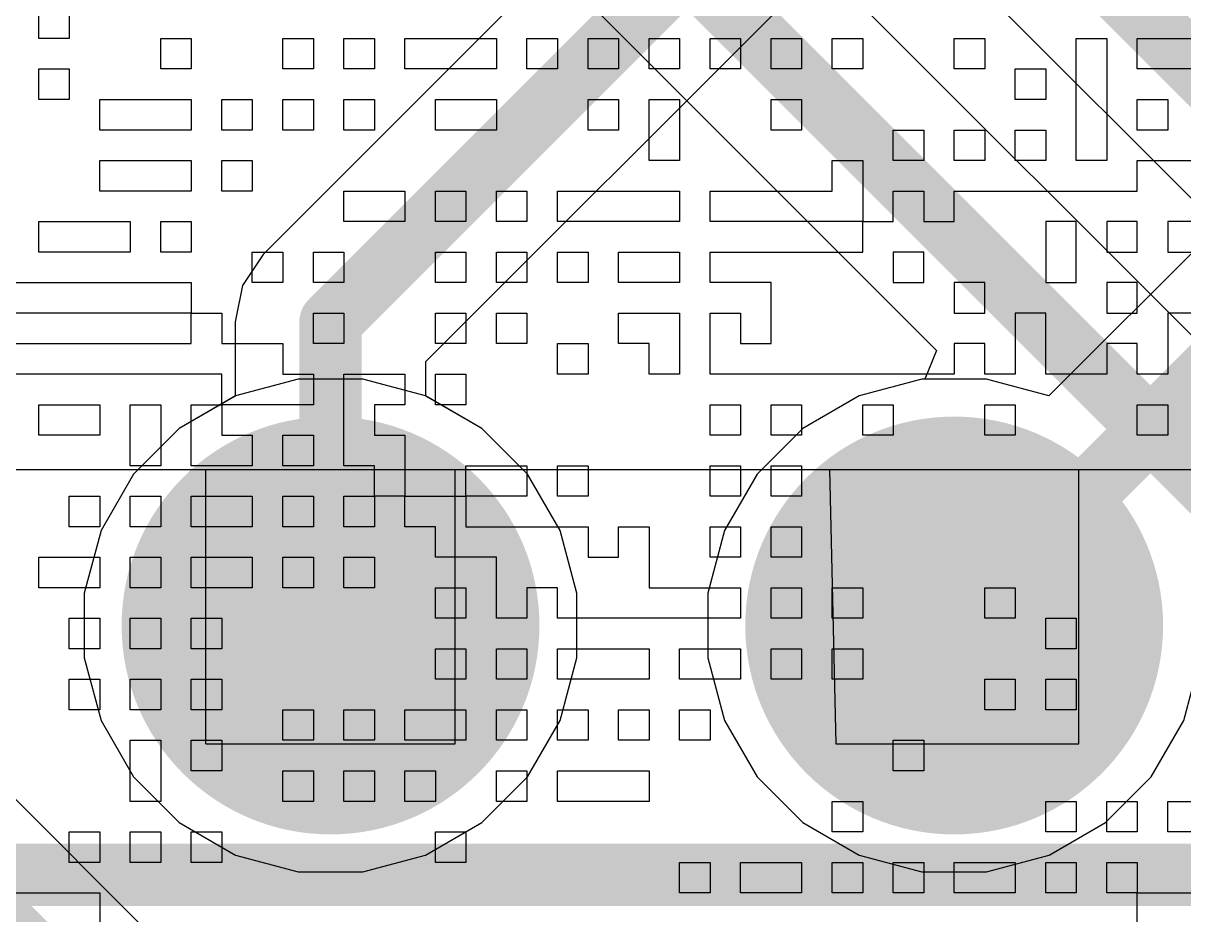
# Model space of a CAD drawing. Header units: inches. Extents: x 0.02 to 6.01, y 0.01 to 5.6.
# Drawn here: x 3.8076 to 3.9937, y 3.3286 to 3.4716 of the extents above; entities that cross this region are included whole.
import ezdxf

# ---------------------------------------------------------------- set-up
doc = ezdxf.new("R2010")
doc.units = ezdxf.units.IN
doc.header["$MEASUREMENT"] = 0
for name, color, linetype in [('Bottom Layer', 5, 'Continuous'), ('Bottom Overlay', 54, 'Continuous'), ('Bottom Solder', 6, 'Continuous'), ('Mechanical 13', 56, 'Continuous'), ('Multi-Layer', 9, 'Continuous'), ('Pad Holes', 156, 'Continuous'), ('Top Layer', 1, 'Continuous'), ('Top Overlay', 2, 'Continuous'), ('Top Solder', 216, 'Continuous')]:
    doc.layers.add(name, color=color, linetype=linetype)

# ---------------------------------------------------------------- blocks, each defined once
blk = doc.blocks.new('DIP254P1524X483_40_35')
at = {"layer": 'Bottom Layer'}
h = blk.add_hatch(color=5, dxfattribs=at)
edge = h.paths.add_edge_path()
edge.add_arc((-0.6, 0.1), 0.0295, 0, 360)
h = blk.add_hatch(color=5, dxfattribs=at)
edge = h.paths.add_edge_path()
edge.add_arc((-0.6, 0), 0.0295, 0, 360)
at = {"layer": 'Bottom Solder'}
h = blk.add_hatch(color=6, dxfattribs=at)
edge = h.paths.add_edge_path()
edge.add_arc((-0.6, 0.1), 0.0335, 0, 360)
h = blk.add_hatch(color=6, dxfattribs=at)
edge = h.paths.add_edge_path()
edge.add_arc((-0.6, 0), 0.0335, 0, 360)
at = {"layer": 'Multi-Layer'}
h = blk.add_hatch(color=9, dxfattribs=at)
edge = h.paths.add_edge_path()
edge.add_arc((-0.6, 0.1), 0.0295, 0, 360)
h = blk.add_hatch(color=9, dxfattribs=at)
edge = h.paths.add_edge_path()
edge.add_arc((-0.6, 0), 0.0295, 0, 360)
at = {"layer": 'Pad Holes'}
h = blk.add_hatch(color=7, dxfattribs=at)
edge = h.paths.add_edge_path()
edge.add_arc((-0.6, 0.1), 0.0195, 0, 360)
h = blk.add_hatch(color=7, dxfattribs=at)
edge = h.paths.add_edge_path()
edge.add_arc((-0.6, 0), 0.0195, 0, 360)
at = {"layer": 'Top Layer'}
h = blk.add_hatch(color=1, dxfattribs=at)
edge = h.paths.add_edge_path()
edge.add_arc((-0.6, 0.1), 0.0295, 0, 360)
h = blk.add_hatch(color=1, dxfattribs=at)
edge = h.paths.add_edge_path()
edge.add_arc((-0.6, 0), 0.0295, 0, 360)
at = {"layer": 'Top Solder'}
h = blk.add_hatch(color=216, dxfattribs=at)
edge = h.paths.add_edge_path()
edge.add_arc((-0.6, 0.1), 0.0335, 0, 360)
h = blk.add_hatch(color=216, dxfattribs=at)
edge = h.paths.add_edge_path()
edge.add_arc((-0.6, 0), 0.0335, 0, 360)
at = {"layer": 'Mechanical 13'}
for points in [[(-0.575, 1.985), (-0.575, -0.085)], [(-0.619, 0.12), (-0.619, 0.08)], [(-0.619, 0.12), (-0.575, 0.12)], [(-0.575, 0.12), (-0.575, 0.08)], [(-0.619, 0.08), (-0.575, 0.08)], [(-0.575, 0.02), (-0.619, 0.019)], [(-0.619, 0.019), (-0.619, -0.02)], [(-0.575, 0.02), (-0.575, -0.02)], [(-0.619, -0.02), (-0.575, -0.02)]]:
    blk.add_lwpolyline(points, dxfattribs=at)
for points in [[(-0.619, 0.12, 1), (-0.619, 0.12, 1)], [(-0.619, 0.12, 1), (-0.619, 0.12, 1)], [(-0.575, 0.12, 1), (-0.575, 0.12, 1)], [(-0.575, 0.12, 1), (-0.575, 0.12, 1)], [(-0.619, 0.08, 1), (-0.619, 0.08, 1)], [(-0.619, 0.08, 1), (-0.619, 0.08, 1)], [(-0.575, 0.08, 1), (-0.575, 0.08, 1)], [(-0.575, 0.08, 1), (-0.575, 0.08, 1)], [(-0.619, 0.019, 1), (-0.619, 0.019, 1)], [(-0.619, 0.019, 1), (-0.619, 0.019, 1)], [(-0.575, 0.02, 1), (-0.575, 0.02, 1)], [(-0.575, 0.02, 1), (-0.575, 0.02, 1)], [(-0.619, -0.02, 1), (-0.619, -0.02, 1)], [(-0.619, -0.02, 1), (-0.619, -0.02, 1)], [(-0.575, -0.02, 1), (-0.575, -0.02, 1)], [(-0.575, -0.02, 1), (-0.575, -0.02, 1)]]:
    blk.add_lwpolyline(points, format="xyb", close=True, dxfattribs=at)

msp = doc.modelspace()

# ---------------------------------------------------------------- linework, layer by layer
at = {"layer": 'Bottom Layer'}
for p, q in [((4.91081, 2.50562), (3.77217, 3.64427)), ((3.74606, 3.62712), (3.95406, 3.41912)), ((3.84606, 3.59231), (4.98471, 2.45367)), ((3.95406, 3.41912), (3.95214, 3.4145)), ((3.85167, 3.4145), (3.84163, 3.41181)), ((3.86207, 3.4145), (3.85167, 3.4145)), ((3.87212, 3.41181), (3.86207, 3.4145)), ((3.95167, 3.4145), (3.94163, 3.41181)), ((3.95214, 3.4145), (3.95167, 3.4145)), ((3.84163, 3.41181), (3.83262, 3.40661)), ((3.88113, 3.40661), (3.87212, 3.41181)), ((3.94163, 3.41181), (3.93262, 3.40661)), ((3.83262, 3.40661), (3.82527, 3.39925)), ((3.88848, 3.39925), (3.88113, 3.40661)), ((3.93262, 3.40661), (3.92527, 3.39925)), ((3.82527, 3.39925), (3.82007, 3.39025)), ((3.89368, 3.39025), (3.88848, 3.39925)), ((3.92527, 3.39925), (3.92007, 3.39025)), ((3.82007, 3.39025), (3.81737, 3.3802)), ((3.89637, 3.3802), (3.89368, 3.39025)), ((3.92007, 3.39025), (3.91737, 3.3802)), ((3.81737, 3.3802), (3.81737, 3.3698)), ((3.89637, 3.3698), (3.89637, 3.3802)), ((3.91737, 3.3802), (3.91737, 3.3698)), ((3.81737, 3.3698), (3.82007, 3.35975)), ((3.89368, 3.35975), (3.89637, 3.3698)), ((3.91737, 3.3698), (3.92007, 3.35975)), ((3.99368, 3.35975), (3.99637, 3.3698)), ((3.82007, 3.35975), (3.82527, 3.35075)), ((3.88848, 3.35075), (3.89368, 3.35975)), ((3.92007, 3.35975), (3.92527, 3.35075)), ((3.98848, 3.35075), (3.99368, 3.35975)), ((3.82527, 3.35075), (3.83262, 3.34339)), ((3.88113, 3.34339), (3.88848, 3.35075)), ((3.92527, 3.35075), (3.93262, 3.34339)), ((3.98113, 3.34339), (3.98848, 3.35075)), ((3.83262, 3.34339), (3.84163, 3.33819)), ((3.87212, 3.33819), (3.88113, 3.34339)), ((3.93262, 3.34339), (3.94163, 3.33819)), ((3.97212, 3.33819), (3.98113, 3.34339)), ((3.84163, 3.33819), (3.85167, 3.3355)), ((3.86207, 3.3355), (3.87212, 3.33819)), ((3.94163, 3.33819), (3.95167, 3.3355)), ((3.96207, 3.3355), (3.97212, 3.33819)), ((3.85167, 3.3355), (3.86207, 3.3355)), ((3.95167, 3.3355), (3.96207, 3.3355))]:
    msp.add_line(p, q, dxfattribs=at)
for points in [[(4.54993, 5.5954, 0.01, 0.01, -0.760418), (3.00371, 0.01993, 0.01, 0.01, 0)], [(3.75687, 3.63793, 0.01, 0.01, 0), (4.9, 2.49481, 0.01, 0.01, 0)], [(3.85687, 3.60313, 0.01, 0.01, 0), (5, 2.46, 0.01, 0.01, 0)]]:
    msp.add_lwpolyline(points, format="xyseb", dxfattribs=at)
at = {"layer": 'Bottom Overlay'}
for p, q in [((3.81008, 3.46913), (3.81008, 3.47403)), ((3.81497, 3.47403), (3.81497, 3.46913)), ((3.81497, 3.46913), (3.81008, 3.46913)), ((3.82965, 3.46424), (3.82965, 3.46913)), ((3.82965, 3.46913), (3.83455, 3.46913)), ((3.83455, 3.46913), (3.83455, 3.46424)), ((3.84923, 3.46424), (3.84923, 3.46913)), ((3.84923, 3.46913), (3.85412, 3.46913)), ((3.85412, 3.46913), (3.85412, 3.46424)), ((3.85901, 3.46424), (3.85901, 3.46913)), ((3.85901, 3.46913), (3.86391, 3.46913)), ((3.86391, 3.46913), (3.86391, 3.46424)), ((3.8688, 3.46424), (3.8688, 3.46913)), ((3.8688, 3.46913), (3.88348, 3.46913)), ((3.88348, 3.46913), (3.88348, 3.46424)), ((3.88837, 3.46424), (3.88837, 3.46913)), ((3.88837, 3.46913), (3.89327, 3.46913)), ((3.89327, 3.46913), (3.89327, 3.46424)), ((3.89816, 3.46424), (3.89816, 3.46913)), ((3.89816, 3.46913), (3.90305, 3.46913)), ((3.90305, 3.46913), (3.90305, 3.46424)), ((3.90795, 3.46424), (3.90795, 3.46913)), ((3.90795, 3.46913), (3.91284, 3.46913)), ((3.91284, 3.46913), (3.91284, 3.46424)), ((3.91773, 3.46424), (3.91773, 3.46913)), ((3.91773, 3.46913), (3.92263, 3.46913)), ((3.92263, 3.46913), (3.92263, 3.46424)), ((3.92752, 3.46913), (3.93241, 3.46913)), ((3.92752, 3.46424), (3.92752, 3.46913)), ((3.93241, 3.46913), (3.93241, 3.46424)), ((3.93731, 3.46424), (3.93731, 3.46913)), ((3.93731, 3.46913), (3.9422, 3.46913)), ((3.9422, 3.46913), (3.9422, 3.46424)), ((3.95688, 3.46424), (3.95688, 3.46913)), ((3.95688, 3.46913), (3.96177, 3.46913)), ((3.96177, 3.46913), (3.96177, 3.46424)), ((3.97645, 3.44956), (3.97645, 3.46913)), ((3.97645, 3.46913), (3.98135, 3.46913)), ((3.98135, 3.46913), (3.98135, 3.46424)), ((3.98624, 3.46424), (3.98624, 3.46913)), ((3.98624, 3.46913), (4.02049, 3.46913)), ((3.81008, 3.45935), (3.81008, 3.46424)), ((3.81008, 3.46424), (3.81497, 3.46424)), ((3.81497, 3.46424), (3.81497, 3.45935)), ((3.83455, 3.46424), (3.82965, 3.46424)), ((3.85412, 3.46424), (3.84923, 3.46424)), ((3.86391, 3.46424), (3.85901, 3.46424)), ((3.87369, 3.46424), (3.8688, 3.46424)), ((3.88348, 3.46424), (3.87369, 3.46424)), ((3.89327, 3.46424), (3.88837, 3.46424)), ((3.90305, 3.46424), (3.89816, 3.46424)), ((3.91284, 3.46424), (3.90795, 3.46424)), ((3.92263, 3.46424), (3.91773, 3.46424)), ((3.93241, 3.46424), (3.92752, 3.46424)), ((3.9422, 3.46424), (3.93731, 3.46424)), ((3.96177, 3.46424), (3.95688, 3.46424)), ((3.96667, 3.45935), (3.96667, 3.46424)), ((3.96667, 3.46424), (3.97156, 3.46424)), ((3.97156, 3.46424), (3.97156, 3.45935)), ((3.98135, 3.46424), (3.98135, 3.44956)), ((4.01071, 3.46424), (3.98624, 3.46424)), ((3.81497, 3.45935), (3.81008, 3.45935)), ((3.81987, 3.45445), (3.81987, 3.45935)), ((3.81987, 3.45935), (3.83455, 3.45935)), ((3.83455, 3.45935), (3.83455, 3.45445)), ((3.83944, 3.45445), (3.83944, 3.45935)), ((3.83944, 3.45935), (3.84433, 3.45935)), ((3.84433, 3.45935), (3.84433, 3.45445)), ((3.84923, 3.45445), (3.84923, 3.45935)), ((3.84923, 3.45935), (3.85412, 3.45935)), ((3.85412, 3.45935), (3.85412, 3.45445)), ((3.85901, 3.45935), (3.86391, 3.45935)), ((3.85901, 3.45445), (3.85901, 3.45935)), ((3.86391, 3.45935), (3.86391, 3.45445)), ((3.87369, 3.45445), (3.87369, 3.45935)), ((3.87369, 3.45935), (3.87859, 3.45935)), ((3.87859, 3.45935), (3.88348, 3.45935)), ((3.88348, 3.45935), (3.88348, 3.45445)), ((3.89816, 3.45445), (3.89816, 3.45935)), ((3.89816, 3.45935), (3.90305, 3.45935)), ((3.90305, 3.45935), (3.90305, 3.45445)), ((3.90795, 3.45935), (3.91284, 3.45935)), ((3.90795, 3.44956), (3.90795, 3.45935)), ((3.91284, 3.45935), (3.91284, 3.44956)), ((3.92752, 3.45445), (3.92752, 3.45935)), ((3.92752, 3.45935), (3.93241, 3.45935)), ((3.93241, 3.45935), (3.93241, 3.45445)), ((3.97156, 3.45935), (3.96667, 3.45935)), ((3.98624, 3.45445), (3.98624, 3.45935)), ((3.98624, 3.45935), (3.99113, 3.45935)), ((3.99113, 3.45935), (3.99113, 3.45445)), ((3.83455, 3.45445), (3.81987, 3.45445)), ((3.84433, 3.45445), (3.83944, 3.45445)), ((3.85412, 3.45445), (3.84923, 3.45445)), ((3.86391, 3.45445), (3.85901, 3.45445)), ((3.88348, 3.45445), (3.87369, 3.45445)), ((3.90305, 3.45445), (3.89816, 3.45445)), ((3.93241, 3.45445), (3.92752, 3.45445)), ((3.94709, 3.44956), (3.94709, 3.45445)), ((3.94709, 3.45445), (3.95199, 3.45445)), ((3.95199, 3.45445), (3.95199, 3.44956)), ((3.95688, 3.44956), (3.95688, 3.45445)), ((3.95688, 3.45445), (3.96177, 3.45445)), ((3.96177, 3.45445), (3.96177, 3.44956)), ((3.96667, 3.45445), (3.97156, 3.45445)), ((3.96667, 3.44956), (3.96667, 3.45445)), ((3.97156, 3.45445), (3.97156, 3.44956)), ((3.99113, 3.45445), (3.98624, 3.45445)), ((3.81987, 3.44467), (3.81987, 3.44956)), ((3.81987, 3.44956), (3.82476, 3.44956)), ((3.82476, 3.44956), (3.82965, 3.44956)), ((3.82965, 3.44956), (3.83455, 3.44956)), ((3.83455, 3.44956), (3.83455, 3.44467)), ((3.83944, 3.44956), (3.84433, 3.44956)), ((3.83944, 3.44467), (3.83944, 3.44956)), ((3.84433, 3.44956), (3.84433, 3.44467)), ((3.91284, 3.44956), (3.90795, 3.44956)), ((3.93731, 3.44467), (3.93731, 3.44956)), ((3.93731, 3.44956), (3.9422, 3.44956)), ((3.9422, 3.44956), (3.9422, 3.43977)), ((3.95199, 3.44956), (3.94709, 3.44956)), ((3.96177, 3.44956), (3.95688, 3.44956)), ((3.97156, 3.44956), (3.96667, 3.44956)), ((3.98135, 3.44956), (3.97645, 3.44956)), ((3.98624, 3.44467), (3.98624, 3.44956)), ((3.98624, 3.44956), (3.99603, 3.44956)), ((3.83455, 3.44467), (3.81987, 3.44467)), ((3.84433, 3.44467), (3.83944, 3.44467)), ((3.85901, 3.43977), (3.85901, 3.44467)), ((3.85901, 3.44467), (3.8688, 3.44467)), ((3.8688, 3.44467), (3.8688, 3.43977)), ((3.87369, 3.43977), (3.87369, 3.44467)), ((3.87369, 3.44467), (3.87859, 3.44467)), ((3.87859, 3.44467), (3.87859, 3.43977)), ((3.88348, 3.43977), (3.88348, 3.44467)), ((3.88348, 3.44467), (3.88837, 3.44467)), ((3.88837, 3.44467), (3.88837, 3.43977)), ((3.89327, 3.43977), (3.89327, 3.44467)), ((3.89327, 3.44467), (3.89816, 3.44467)), ((3.89816, 3.44467), (3.90305, 3.44467)), ((3.90305, 3.44467), (3.91284, 3.44467)), ((3.91284, 3.44467), (3.91284, 3.43977)), ((3.91773, 3.43977), (3.91773, 3.44467)), ((3.91773, 3.44467), (3.93731, 3.44467)), ((3.94709, 3.43977), (3.94709, 3.44467)), ((3.94709, 3.44467), (3.95199, 3.44467)), ((3.95199, 3.44467), (3.95199, 3.43977)), ((3.95688, 3.43977), (3.95688, 3.44467)), ((3.95688, 3.44467), (3.98624, 3.44467)), ((3.81008, 3.43488), (3.81008, 3.43977)), ((3.81008, 3.43977), (3.82476, 3.43977)), ((3.82476, 3.43977), (3.82476, 3.43488)), ((3.82965, 3.43488), (3.82965, 3.43977)), ((3.82965, 3.43977), (3.83455, 3.43977)), ((3.83455, 3.43977), (3.83455, 3.43488)), ((3.8688, 3.43977), (3.85901, 3.43977)), ((3.87859, 3.43977), (3.87369, 3.43977)), ((3.88837, 3.43977), (3.88348, 3.43977)), ((3.91284, 3.43977), (3.89327, 3.43977)), ((3.93731, 3.43977), (3.91773, 3.43977)), ((3.9422, 3.43977), (3.93731, 3.43977)), ((3.9422, 3.43488), (3.9422, 3.43977)), ((3.9422, 3.43977), (3.94709, 3.43977)), ((3.95199, 3.43977), (3.95688, 3.43977)), ((3.97645, 3.43977), (3.97156, 3.43977)), ((3.97156, 3.43977), (3.97156, 3.42999)), ((3.97645, 3.42999), (3.97645, 3.43977)), ((3.98624, 3.43977), (3.98135, 3.43977)), ((3.98135, 3.43977), (3.98135, 3.43488)), ((3.98624, 3.43488), (3.98624, 3.43977)), ((4.00092, 3.43977), (3.99113, 3.43977)), ((3.99113, 3.43977), (3.99113, 3.43488)), ((3.81497, 3.43488), (3.81008, 3.43488)), ((3.82476, 3.43488), (3.81497, 3.43488)), ((3.83455, 3.43488), (3.82965, 3.43488)), ((3.84433, 3.42999), (3.84433, 3.43488)), ((3.84433, 3.43488), (3.84923, 3.43488)), ((3.84923, 3.43488), (3.84923, 3.42999)), ((3.85412, 3.42999), (3.85412, 3.43488)), ((3.85412, 3.43488), (3.85901, 3.43488)), ((3.85901, 3.43488), (3.85901, 3.42999)), ((3.87369, 3.42999), (3.87369, 3.43488)), ((3.87369, 3.43488), (3.87859, 3.43488)), ((3.87859, 3.43488), (3.87859, 3.42999)), ((3.88348, 3.42999), (3.88348, 3.43488)), ((3.88348, 3.43488), (3.88837, 3.43488)), ((3.88837, 3.43488), (3.88837, 3.42999)), ((3.89327, 3.42999), (3.89327, 3.43488)), ((3.89327, 3.43488), (3.89816, 3.43488)), ((3.89816, 3.43488), (3.89816, 3.42999)), ((3.90305, 3.43488), (3.90795, 3.43488)), ((3.90305, 3.42999), (3.90305, 3.43488)), ((3.90795, 3.43488), (3.91284, 3.43488)), ((3.91284, 3.43488), (3.91284, 3.42999)), ((3.91773, 3.42999), (3.91773, 3.43488)), ((3.91773, 3.43488), (3.9422, 3.43488)), ((3.95199, 3.43488), (3.94709, 3.43488)), ((3.94709, 3.43488), (3.94709, 3.42999)), ((3.95199, 3.42999), (3.95199, 3.43488)), ((3.98135, 3.43488), (3.98624, 3.43488)), ((3.99113, 3.43488), (4.00092, 3.43488)), ((3.80029, 3.42999), (3.83455, 3.42999)), ((3.83455, 3.42999), (3.83455, 3.42509)), ((3.84923, 3.42999), (3.84433, 3.42999)), ((3.85901, 3.42999), (3.85412, 3.42999)), ((3.87859, 3.42999), (3.87369, 3.42999)), ((3.88837, 3.42999), (3.88348, 3.42999)), ((3.89816, 3.42999), (3.89327, 3.42999)), ((3.91284, 3.42999), (3.90305, 3.42999)), ((3.92752, 3.42999), (3.91773, 3.42999)), ((3.92752, 3.4202), (3.92752, 3.42999)), ((3.94709, 3.42999), (3.95199, 3.42999)), ((3.96177, 3.42999), (3.95688, 3.42999)), ((3.95688, 3.42999), (3.95688, 3.42509)), ((3.96177, 3.42509), (3.96177, 3.42999)), ((3.97156, 3.42999), (3.97645, 3.42999)), ((3.98624, 3.42999), (3.98135, 3.42999)), ((3.98135, 3.42999), (3.98135, 3.42509)), ((3.98624, 3.42509), (3.98624, 3.42999)), ((3.83455, 3.42509), (3.80519, 3.42509)), ((3.83455, 3.4202), (3.83455, 3.42509)), ((3.83455, 3.42509), (3.83944, 3.42509)), ((3.83944, 3.42509), (3.83944, 3.4202)), ((3.85412, 3.4202), (3.85412, 3.42509)), ((3.85412, 3.42509), (3.85901, 3.42509)), ((3.85901, 3.42509), (3.85901, 3.4202)), ((3.87369, 3.4202), (3.87369, 3.42509)), ((3.87369, 3.42509), (3.87859, 3.42509)), ((3.87859, 3.42509), (3.87859, 3.4202)), ((3.88348, 3.4202), (3.88348, 3.42509)), ((3.88348, 3.42509), (3.88837, 3.42509)), ((3.88837, 3.42509), (3.88837, 3.4202)), ((3.90305, 3.4202), (3.90305, 3.42509)), ((3.90305, 3.42509), (3.91284, 3.42509)), ((3.91284, 3.42509), (3.91284, 3.41531)), ((3.91773, 3.41531), (3.91773, 3.42509)), ((3.91773, 3.42509), (3.92263, 3.42509)), ((3.92263, 3.42509), (3.92263, 3.4202)), ((3.95688, 3.42509), (3.96177, 3.42509)), ((3.97156, 3.42509), (3.96667, 3.42509)), ((3.96667, 3.42509), (3.96667, 3.41531)), ((3.97156, 3.41531), (3.97156, 3.42509)), ((3.98135, 3.42509), (3.98624, 3.42509)), ((4.00092, 3.42509), (3.99113, 3.42509)), ((3.99113, 3.42509), (3.99113, 3.41531)), ((3.80519, 3.4202), (3.83455, 3.4202)), ((3.83944, 3.4202), (3.84923, 3.4202)), ((3.84923, 3.4202), (3.84923, 3.41531)), ((3.85901, 3.4202), (3.85412, 3.4202)), ((3.87859, 3.4202), (3.87369, 3.4202)), ((3.88837, 3.4202), (3.88348, 3.4202)), ((3.89327, 3.41531), (3.89327, 3.4202)), ((3.89327, 3.4202), (3.89816, 3.4202)), ((3.89816, 3.4202), (3.89816, 3.41531)), ((3.90795, 3.4202), (3.90305, 3.4202)), ((3.90795, 3.41531), (3.90795, 3.4202)), ((3.92263, 3.4202), (3.92752, 3.4202)), ((3.96177, 3.4202), (3.95688, 3.4202)), ((3.95688, 3.4202), (3.95688, 3.41531)), ((3.96177, 3.41531), (3.96177, 3.4202)), ((3.98624, 3.4202), (3.98135, 3.4202)), ((3.98135, 3.4202), (3.98135, 3.41531)), ((3.98624, 3.41531), (3.98624, 3.4202)), ((3.83944, 3.41531), (3.77093, 3.41531)), ((3.83944, 3.41041), (3.83944, 3.41531)), ((3.84923, 3.41531), (3.85412, 3.41531)), ((3.85412, 3.41531), (3.85412, 3.41041)), ((3.85901, 3.41531), (3.86391, 3.41531)), ((3.85901, 3.40063), (3.85901, 3.41531)), ((3.86391, 3.41531), (3.8688, 3.41531)), ((3.8688, 3.41531), (3.8688, 3.41041)), ((3.87369, 3.41041), (3.87369, 3.41531)), ((3.87369, 3.41531), (3.87859, 3.41531)), ((3.87859, 3.41531), (3.87859, 3.41041)), ((3.89816, 3.41531), (3.89327, 3.41531)), ((3.91284, 3.41531), (3.90795, 3.41531)), ((3.95688, 3.41531), (3.91773, 3.41531)), ((3.96667, 3.41531), (3.96177, 3.41531)), ((3.98135, 3.41531), (3.97156, 3.41531)), ((3.99113, 3.41531), (3.98624, 3.41531)), ((3.81008, 3.40552), (3.81008, 3.41041)), ((3.81008, 3.41041), (3.81497, 3.41041)), ((3.81497, 3.41041), (3.81987, 3.41041)), ((3.81987, 3.41041), (3.81987, 3.40552)), ((3.82476, 3.40552), (3.82476, 3.41041)), ((3.82476, 3.41041), (3.82965, 3.41041)), ((3.82965, 3.41041), (3.82965, 3.40063)), ((3.83455, 3.40552), (3.83455, 3.41041)), ((3.83455, 3.41041), (3.83944, 3.41041)), ((3.83944, 3.41041), (3.83944, 3.40552)), ((3.85412, 3.41041), (3.83944, 3.41041)), ((3.8688, 3.41041), (3.86391, 3.41041)), ((3.86391, 3.41041), (3.86391, 3.40552)), ((3.87859, 3.41041), (3.87369, 3.41041)), ((3.91773, 3.40552), (3.91773, 3.41041)), ((3.91773, 3.41041), (3.92263, 3.41041)), ((3.92263, 3.41041), (3.92263, 3.40552)), ((3.92752, 3.40552), (3.92752, 3.41041)), ((3.92752, 3.41041), (3.93241, 3.41041)), ((3.93241, 3.41041), (3.93241, 3.40552)), ((3.9422, 3.40552), (3.9422, 3.41041)), ((3.9422, 3.41041), (3.94709, 3.41041)), ((3.94709, 3.41041), (3.94709, 3.40552)), ((3.96177, 3.40552), (3.96177, 3.41041)), ((3.96177, 3.41041), (3.96667, 3.41041)), ((3.96667, 3.41041), (3.96667, 3.40552)), ((3.98624, 3.41041), (3.99113, 3.41041)), ((3.98624, 3.40552), (3.98624, 3.41041)), ((3.99113, 3.41041), (3.99113, 3.40552)), ((3.81987, 3.40552), (3.81008, 3.40552)), ((3.82476, 3.40063), (3.82476, 3.40552)), ((3.83455, 3.40063), (3.83455, 3.40552)), ((3.83944, 3.40552), (3.84433, 3.40552)), ((3.84433, 3.40552), (3.84433, 3.40063)), ((3.84923, 3.40063), (3.84923, 3.40552)), ((3.84923, 3.40552), (3.85412, 3.40552)), ((3.85412, 3.40552), (3.85412, 3.40063)), ((3.86391, 3.40552), (3.8688, 3.40552)), ((3.8688, 3.40552), (3.8688, 3.39573)), ((3.92263, 3.40552), (3.91773, 3.40552)), ((3.93241, 3.40552), (3.92752, 3.40552)), ((3.94709, 3.40552), (3.9422, 3.40552)), ((3.96667, 3.40552), (3.96177, 3.40552)), ((3.99113, 3.40552), (3.98624, 3.40552)), ((3.82965, 3.40063), (3.82476, 3.40063)), ((3.84433, 3.40063), (3.83455, 3.40063)), ((3.85412, 3.40063), (3.84923, 3.40063)), ((3.86391, 3.40063), (3.85901, 3.40063)), ((3.86391, 3.39573), (3.86391, 3.40063)), ((3.87859, 3.39573), (3.87859, 3.40063)), ((3.87859, 3.40063), (3.88348, 3.40063)), ((3.88348, 3.40063), (3.88837, 3.40063)), ((3.88837, 3.40063), (3.88837, 3.39573)), ((3.89327, 3.40063), (3.89816, 3.40063)), ((3.89327, 3.39573), (3.89327, 3.40063)), ((3.89816, 3.40063), (3.89816, 3.39573)), ((3.91773, 3.39573), (3.91773, 3.40063)), ((3.91773, 3.40063), (3.92263, 3.40063)), ((3.92263, 3.40063), (3.92263, 3.39573)), ((3.92752, 3.40063), (3.93241, 3.40063)), ((3.92752, 3.39573), (3.92752, 3.40063)), ((3.93241, 3.40063), (3.93241, 3.39573)), ((3.81497, 3.39084), (3.81497, 3.39573)), ((3.81497, 3.39573), (3.81987, 3.39573)), ((3.81987, 3.39573), (3.81987, 3.39084)), ((3.82476, 3.39573), (3.82965, 3.39573)), ((3.82476, 3.39084), (3.82476, 3.39573)), ((3.82965, 3.39573), (3.82965, 3.39084)), ((3.83455, 3.39084), (3.83455, 3.39573)), ((3.83455, 3.39573), (3.84433, 3.39573)), ((3.84433, 3.39573), (3.84433, 3.39084)), ((3.84923, 3.39573), (3.85412, 3.39573)), ((3.84923, 3.39084), (3.84923, 3.39573)), ((3.85412, 3.39573), (3.85412, 3.39084)), ((3.85901, 3.39084), (3.85901, 3.39573)), ((3.85901, 3.39573), (3.86391, 3.39573)), ((3.86391, 3.39573), (3.86391, 3.39084)), ((3.8688, 3.39573), (3.86391, 3.39573)), ((3.8688, 3.39084), (3.8688, 3.39573)), ((3.8688, 3.39573), (3.87859, 3.39573)), ((3.88837, 3.39573), (3.87859, 3.39573)), ((3.87859, 3.39573), (3.87859, 3.39084)), ((3.89816, 3.39573), (3.89327, 3.39573)), ((3.92263, 3.39573), (3.91773, 3.39573)), ((3.93241, 3.39573), (3.92752, 3.39573)), ((3.81987, 3.39084), (3.81497, 3.39084)), ((3.82965, 3.39084), (3.82476, 3.39084)), ((3.83944, 3.39084), (3.83455, 3.39084)), ((3.84433, 3.39084), (3.83944, 3.39084)), ((3.85412, 3.39084), (3.84923, 3.39084)), ((3.86391, 3.39084), (3.85901, 3.39084)), ((3.87369, 3.39084), (3.8688, 3.39084)), ((3.87369, 3.38595), (3.87369, 3.39084)), ((3.87859, 3.39084), (3.89816, 3.39084)), ((3.89816, 3.39084), (3.89816, 3.38595)), ((3.90305, 3.39084), (3.90795, 3.39084)), ((3.90305, 3.38595), (3.90305, 3.39084)), ((3.90795, 3.39084), (3.90795, 3.38105)), ((3.91773, 3.38595), (3.91773, 3.39084)), ((3.91773, 3.39084), (3.92263, 3.39084)), ((3.92263, 3.39084), (3.92263, 3.38595)), ((3.92752, 3.39084), (3.93241, 3.39084)), ((3.92752, 3.38595), (3.92752, 3.39084)), ((3.93241, 3.39084), (3.93241, 3.38595)), ((3.81008, 3.38105), (3.81008, 3.38595)), ((3.81008, 3.38595), (3.81987, 3.38595)), ((3.81987, 3.38595), (3.81987, 3.38105)), ((3.82476, 3.38105), (3.82476, 3.38595)), ((3.82476, 3.38595), (3.82965, 3.38595)), ((3.82965, 3.38595), (3.82965, 3.38105)), ((3.83455, 3.38105), (3.83455, 3.38595)), ((3.83455, 3.38595), (3.84433, 3.38595)), ((3.84433, 3.38595), (3.84433, 3.38105)), ((3.84923, 3.38105), (3.84923, 3.38595)), ((3.84923, 3.38595), (3.85412, 3.38595)), ((3.85412, 3.38595), (3.85412, 3.38105)), ((3.85901, 3.38595), (3.86391, 3.38595)), ((3.85901, 3.38105), (3.85901, 3.38595)), ((3.86391, 3.38595), (3.86391, 3.38105)), ((3.88348, 3.38595), (3.87369, 3.38595)), ((3.88348, 3.37616), (3.88348, 3.38595)), ((3.89816, 3.38595), (3.90305, 3.38595)), ((3.92263, 3.38595), (3.91773, 3.38595)), ((3.93241, 3.38595), (3.92752, 3.38595)), ((3.81987, 3.38105), (3.81008, 3.38105)), ((3.82965, 3.38105), (3.82476, 3.38105)), ((3.84433, 3.38105), (3.83455, 3.38105)), ((3.85412, 3.38105), (3.84923, 3.38105)), ((3.86391, 3.38105), (3.85901, 3.38105)), ((3.87369, 3.37616), (3.87369, 3.38105)), ((3.87369, 3.38105), (3.87859, 3.38105)), ((3.87859, 3.38105), (3.87859, 3.37616)), ((3.89327, 3.38105), (3.88837, 3.38105)), ((3.88837, 3.38105), (3.88837, 3.37616)), ((3.89327, 3.37616), (3.89327, 3.38105)), ((3.90795, 3.38105), (3.92263, 3.38105)), ((3.92263, 3.38105), (3.92263, 3.37616)), ((3.92752, 3.37616), (3.92752, 3.38105)), ((3.92752, 3.38105), (3.93241, 3.38105)), ((3.93241, 3.38105), (3.93241, 3.37616)), ((3.93731, 3.37616), (3.93731, 3.38105)), ((3.93731, 3.38105), (3.9422, 3.38105)), ((3.9422, 3.38105), (3.9422, 3.37616)), ((3.96177, 3.37616), (3.96177, 3.38105)), ((3.96177, 3.38105), (3.96667, 3.38105)), ((3.96667, 3.38105), (3.96667, 3.37616)), ((3.81497, 3.37127), (3.81497, 3.37616)), ((3.81497, 3.37616), (3.81987, 3.37616)), ((3.81987, 3.37616), (3.81987, 3.37127)), ((3.82476, 3.37616), (3.82965, 3.37616)), ((3.82476, 3.37127), (3.82476, 3.37616)), ((3.82965, 3.37616), (3.82965, 3.37127)), ((3.83455, 3.37127), (3.83455, 3.37616)), ((3.83455, 3.37616), (3.83944, 3.37616)), ((3.83944, 3.37616), (3.83944, 3.37127)), ((3.87859, 3.37616), (3.87369, 3.37616)), ((3.88837, 3.37616), (3.88348, 3.37616)), ((3.92263, 3.37616), (3.89327, 3.37616)), ((3.93241, 3.37616), (3.92752, 3.37616)), ((3.9422, 3.37616), (3.93731, 3.37616)), ((3.96667, 3.37616), (3.96177, 3.37616)), ((3.97156, 3.37616), (3.97645, 3.37616)), ((3.97156, 3.37127), (3.97156, 3.37616)), ((3.97645, 3.37616), (3.97645, 3.37127)), ((3.81987, 3.37127), (3.81497, 3.37127)), ((3.82965, 3.37127), (3.82476, 3.37127)), ((3.83944, 3.37127), (3.83455, 3.37127)), ((3.87369, 3.37127), (3.87859, 3.37127)), ((3.87369, 3.36637), (3.87369, 3.37127)), ((3.87859, 3.37127), (3.87859, 3.36637)), ((3.88348, 3.36637), (3.88348, 3.37127)), ((3.88348, 3.37127), (3.88837, 3.37127)), ((3.88837, 3.37127), (3.88837, 3.36637)), ((3.89327, 3.37127), (3.89816, 3.37127)), ((3.89327, 3.36637), (3.89327, 3.37127)), ((3.89816, 3.37127), (3.90795, 3.37127)), ((3.90795, 3.37127), (3.90795, 3.36637)), ((3.91284, 3.36637), (3.91284, 3.37127)), ((3.91284, 3.37127), (3.92263, 3.37127)), ((3.92263, 3.37127), (3.92263, 3.36637)), ((3.92752, 3.37127), (3.93241, 3.37127)), ((3.92752, 3.36637), (3.92752, 3.37127)), ((3.93241, 3.37127), (3.93241, 3.36637)), ((3.93731, 3.36637), (3.93731, 3.37127)), ((3.93731, 3.37127), (3.9422, 3.37127)), ((3.9422, 3.37127), (3.9422, 3.36637)), ((3.97645, 3.37127), (3.97156, 3.37127)), ((3.81497, 3.36148), (3.81497, 3.36637)), ((3.81497, 3.36637), (3.81987, 3.36637)), ((3.81987, 3.36637), (3.81987, 3.36148)), ((3.82476, 3.36148), (3.82476, 3.36637)), ((3.82476, 3.36637), (3.82965, 3.36637)), ((3.82965, 3.36637), (3.82965, 3.36148)), ((3.83455, 3.36637), (3.83944, 3.36637)), ((3.83455, 3.36148), (3.83455, 3.36637)), ((3.83944, 3.36637), (3.83944, 3.36148)), ((3.87859, 3.36637), (3.87369, 3.36637)), ((3.88837, 3.36637), (3.88348, 3.36637)), ((3.90795, 3.36637), (3.89327, 3.36637)), ((3.91773, 3.36637), (3.91284, 3.36637)), ((3.92263, 3.36637), (3.91773, 3.36637)), ((3.93241, 3.36637), (3.92752, 3.36637)), ((3.9422, 3.36637), (3.93731, 3.36637)), ((3.96177, 3.36148), (3.96177, 3.36637)), ((3.96177, 3.36637), (3.96667, 3.36637)), ((3.96667, 3.36637), (3.96667, 3.36148)), ((3.97156, 3.36637), (3.97645, 3.36637)), ((3.97156, 3.36148), (3.97156, 3.36637)), ((3.97645, 3.36637), (3.97645, 3.36148)), ((3.81987, 3.36148), (3.81497, 3.36148)), ((3.82965, 3.36148), (3.82476, 3.36148)), ((3.83944, 3.36148), (3.83455, 3.36148)), ((3.84923, 3.36148), (3.85412, 3.36148)), ((3.84923, 3.35659), (3.84923, 3.36148)), ((3.85412, 3.36148), (3.85412, 3.35659)), ((3.85901, 3.35659), (3.85901, 3.36148)), ((3.85901, 3.36148), (3.86391, 3.36148)), ((3.86391, 3.36148), (3.86391, 3.35659)), ((3.8688, 3.35659), (3.8688, 3.36148)), ((3.8688, 3.36148), (3.87859, 3.36148)), ((3.87859, 3.36148), (3.87859, 3.35659)), ((3.88348, 3.36148), (3.88837, 3.36148)), ((3.88348, 3.35659), (3.88348, 3.36148)), ((3.88837, 3.36148), (3.88837, 3.35659)), ((3.89327, 3.35659), (3.89327, 3.36148)), ((3.89327, 3.36148), (3.89816, 3.36148)), ((3.89816, 3.36148), (3.89816, 3.35659)), ((3.90305, 3.35659), (3.90305, 3.36148)), ((3.90305, 3.36148), (3.90795, 3.36148)), ((3.90795, 3.36148), (3.90795, 3.35659)), ((3.91284, 3.35659), (3.91284, 3.36148)), ((3.91284, 3.36148), (3.91773, 3.36148)), ((3.91773, 3.36148), (3.91773, 3.35659)), ((3.96667, 3.36148), (3.96177, 3.36148)), ((3.97645, 3.36148), (3.97156, 3.36148)), ((3.82476, 3.3468), (3.82476, 3.35659)), ((3.82476, 3.35659), (3.82965, 3.35659)), ((3.82965, 3.35659), (3.82965, 3.35169)), ((3.83455, 3.35659), (3.83944, 3.35659)), ((3.83455, 3.35169), (3.83455, 3.35659)), ((3.83944, 3.35659), (3.83944, 3.35169)), ((3.85412, 3.35659), (3.84923, 3.35659)), ((3.86391, 3.35659), (3.85901, 3.35659)), ((3.87859, 3.35659), (3.8688, 3.35659)), ((3.88837, 3.35659), (3.88348, 3.35659)), ((3.89816, 3.35659), (3.89327, 3.35659)), ((3.90795, 3.35659), (3.90305, 3.35659)), ((3.91773, 3.35659), (3.91284, 3.35659)), ((3.94709, 3.35659), (3.95199, 3.35659)), ((3.94709, 3.35169), (3.94709, 3.35659)), ((3.95199, 3.35659), (3.95199, 3.35169)), ((3.82965, 3.35169), (3.82965, 3.3468)), ((3.83944, 3.35169), (3.83455, 3.35169)), ((3.84923, 3.3468), (3.84923, 3.35169)), ((3.84923, 3.35169), (3.85412, 3.35169)), ((3.85412, 3.35169), (3.85412, 3.3468)), ((3.85901, 3.3468), (3.85901, 3.35169)), ((3.85901, 3.35169), (3.86391, 3.35169)), ((3.86391, 3.35169), (3.86391, 3.3468)), ((3.8688, 3.35169), (3.87369, 3.35169)), ((3.8688, 3.3468), (3.8688, 3.35169)), ((3.87369, 3.35169), (3.87369, 3.3468)), ((3.88348, 3.35169), (3.88837, 3.35169)), ((3.88348, 3.3468), (3.88348, 3.35169)), ((3.88837, 3.35169), (3.88837, 3.3468)), ((3.89327, 3.3468), (3.89327, 3.35169)), ((3.89327, 3.35169), (3.89816, 3.35169)), ((3.89816, 3.35169), (3.90305, 3.35169)), ((3.90305, 3.35169), (3.90795, 3.35169)), ((3.90795, 3.35169), (3.90795, 3.3468)), ((3.95199, 3.35169), (3.94709, 3.35169)), ((3.82965, 3.3468), (3.82476, 3.3468)), ((3.85412, 3.3468), (3.84923, 3.3468)), ((3.86391, 3.3468), (3.85901, 3.3468)), ((3.87369, 3.3468), (3.8688, 3.3468)), ((3.88837, 3.3468), (3.88348, 3.3468)), ((3.90795, 3.3468), (3.89327, 3.3468)), ((3.93731, 3.3468), (3.9422, 3.3468)), ((3.93731, 3.34191), (3.93731, 3.3468)), ((3.9422, 3.3468), (3.9422, 3.34191)), ((3.97156, 3.34191), (3.97156, 3.3468)), ((3.97156, 3.3468), (3.97645, 3.3468)), ((3.97645, 3.3468), (3.97645, 3.34191)), ((3.98135, 3.34191), (3.98135, 3.3468)), ((3.98135, 3.3468), (3.98624, 3.3468)), ((3.98624, 3.3468), (3.98624, 3.34191)), ((3.99113, 3.34191), (3.99113, 3.3468)), ((3.99113, 3.3468), (3.99603, 3.3468)), ((3.81497, 3.33701), (3.81497, 3.34191)), ((3.81497, 3.34191), (3.81987, 3.34191)), ((3.81987, 3.34191), (3.81987, 3.33701)), ((3.82476, 3.33701), (3.82476, 3.34191)), ((3.82476, 3.34191), (3.82965, 3.34191)), ((3.82965, 3.34191), (3.82965, 3.33701)), ((3.83455, 3.33701), (3.83455, 3.34191)), ((3.83455, 3.34191), (3.83944, 3.34191)), ((3.83944, 3.34191), (3.83944, 3.33701)), ((3.87369, 3.34191), (3.87859, 3.34191)), ((3.87369, 3.33701), (3.87369, 3.34191)), ((3.87859, 3.34191), (3.87859, 3.33701)), ((3.9422, 3.34191), (3.93731, 3.34191)), ((3.97645, 3.34191), (3.97156, 3.34191)), ((3.98624, 3.34191), (3.98135, 3.34191)), ((3.99603, 3.34191), (3.99113, 3.34191)), ((3.81987, 3.33701), (3.81497, 3.33701)), ((3.82965, 3.33701), (3.82476, 3.33701)), ((3.83944, 3.33701), (3.83455, 3.33701)), ((3.87859, 3.33701), (3.87369, 3.33701)), ((3.91284, 3.33212), (3.91284, 3.33701)), ((3.91284, 3.33701), (3.91773, 3.33701)), ((3.91773, 3.33701), (3.91773, 3.33212)), ((3.92263, 3.33701), (3.92752, 3.33701)), ((3.92263, 3.33212), (3.92263, 3.33701)), ((3.92752, 3.33701), (3.93241, 3.33701)), ((3.93241, 3.33701), (3.93241, 3.33212)), ((3.93731, 3.33212), (3.93731, 3.33701)), ((3.93731, 3.33701), (3.9422, 3.33701)), ((3.9422, 3.33701), (3.9422, 3.33212)), ((3.94709, 3.33212), (3.94709, 3.33701)), ((3.94709, 3.33701), (3.95199, 3.33701)), ((3.95199, 3.33701), (3.95199, 3.33212)), ((3.95688, 3.33701), (3.96177, 3.33701)), ((3.95688, 3.33212), (3.95688, 3.33701)), ((3.96177, 3.33701), (3.96667, 3.33701)), ((3.96667, 3.33701), (3.96667, 3.33212)), ((3.97156, 3.33212), (3.97156, 3.33701)), ((3.97156, 3.33701), (3.97645, 3.33701)), ((3.97645, 3.33701), (3.97645, 3.33212)), ((3.98135, 3.33212), (3.98135, 3.33701)), ((3.98135, 3.33701), (3.98624, 3.33701)), ((3.98624, 3.33701), (3.98624, 3.33212)), ((3.80519, 3.33212), (3.81987, 3.33212)), ((3.81987, 3.33212), (3.81987, 3.32723)), ((3.91773, 3.33212), (3.91284, 3.33212)), ((3.93241, 3.33212), (3.92263, 3.33212)), ((3.9422, 3.33212), (3.93731, 3.33212)), ((3.95199, 3.33212), (3.94709, 3.33212)), ((3.96667, 3.33212), (3.95688, 3.33212)), ((3.97645, 3.33212), (3.97156, 3.33212)), ((3.98624, 3.33212), (3.98135, 3.33212)), ((3.98624, 3.32723), (3.98624, 3.33212)), ((3.98624, 3.33212), (3.99603, 3.33212))]:
    msp.add_line(p, q, dxfattribs=at)
at = {"layer": 'Top Layer'}
for p, q in [((4.17488, 3.76332), (3.84606, 3.4345)), ((3.87217, 3.41735), (4.19651, 3.74169)), ((4.14775, 3.58751), (3.97207, 3.41182)), ((3.84606, 3.4345), (3.84274, 3.42954)), ((3.84274, 3.42954), (3.84158, 3.42369)), ((3.84158, 3.42369), (3.84158, 3.41178)), ((3.87217, 3.41178), (3.87217, 3.41735)), ((3.95167, 3.4145), (3.94163, 3.41181)), ((3.96207, 3.4145), (3.95167, 3.4145)), ((3.97207, 3.41182), (3.96207, 3.4145)), ((3.84158, 3.41178), (3.83262, 3.40661)), ((3.88113, 3.40661), (3.87217, 3.41178)), ((3.94163, 3.41181), (3.93262, 3.40661)), ((3.83262, 3.40661), (3.82527, 3.39925)), ((3.88848, 3.39925), (3.88113, 3.40661)), ((3.93262, 3.40661), (3.92527, 3.39925)), ((3.82527, 3.39925), (3.82007, 3.39025)), ((3.89368, 3.39025), (3.88848, 3.39925)), ((3.92527, 3.39925), (3.92007, 3.39025)), ((3.82007, 3.39025), (3.81737, 3.3802)), ((3.89637, 3.3802), (3.89368, 3.39025)), ((3.92007, 3.39025), (3.91737, 3.3802)), ((3.81737, 3.3802), (3.81737, 3.3698)), ((3.89637, 3.3698), (3.89637, 3.3802)), ((3.91737, 3.3802), (3.91737, 3.3698)), ((3.81737, 3.3698), (3.82007, 3.35975)), ((3.89368, 3.35975), (3.89637, 3.3698)), ((3.91737, 3.3698), (3.92007, 3.35975)), ((3.99368, 3.35975), (3.99637, 3.3698)), ((3.91583, 3.23767), (3.7937, 3.35981)), ((3.82007, 3.35975), (3.82527, 3.35075)), ((3.88848, 3.35075), (3.89368, 3.35975)), ((3.92007, 3.35975), (3.92527, 3.35075)), ((3.98848, 3.35075), (3.99368, 3.35975)), ((3.82527, 3.35075), (3.83262, 3.34339)), ((3.88113, 3.34339), (3.88848, 3.35075)), ((3.92527, 3.35075), (3.93262, 3.34339)), ((3.98113, 3.34339), (3.98848, 3.35075)), ((3.83262, 3.34339), (3.84163, 3.33819)), ((3.87212, 3.33819), (3.88113, 3.34339)), ((3.93262, 3.34339), (3.94163, 3.33819)), ((3.97212, 3.33819), (3.98113, 3.34339)), ((3.84163, 3.33819), (3.85167, 3.3355)), ((3.86207, 3.3355), (3.87212, 3.33819)), ((3.94163, 3.33819), (3.95167, 3.3355)), ((3.96207, 3.3355), (3.97212, 3.33819)), ((3.85167, 3.3355), (3.86207, 3.3355)), ((3.95167, 3.3355), (3.96207, 3.3355))]:
    msp.add_line(p, q, dxfattribs=at)
for points in [[(4.54809, 5.5936, 0.01, 0.01, -0.760418), (3.00187, 0.01813, 0.01, 0.01, 0)], [(3.85687, 3.42369, 0.01, 0.01, 0), (4.20043, 3.76724, 0.01, 0.01, 0)], [(3.95687, 3.375, 0.01, 0.01, 0), (4.15857, 3.57669, 0.01, 0.01, 0)], [(3.85687, 3.375, 0.01, 0.01, 0), (3.85687, 3.42369, 0.01, 0.01, 0)], [(3.75687, 3.375, 0.01, 0.01, 0), (3.9095, 3.22238, 0.01, 0.01, 0)]]:
    msp.add_lwpolyline(points, format="xyseb", dxfattribs=at)
for points in [[(3.85437, 3.42369, 0.005, 0.005, 1), (3.85937, 3.42369, 0.005, 0.005, 1)], [(3.85437, 3.42369, 0.005, 0.005, 1), (3.85937, 3.42369, 0.005, 0.005, 1)], [(3.85437, 3.375, 0.005, 0.005, 1), (3.85937, 3.375, 0.005, 0.005, 1)], [(3.95437, 3.375, 0.005, 0.005, 1), (3.95937, 3.375, 0.005, 0.005, 1)]]:
    msp.add_lwpolyline(points, format="xyseb", close=True, dxfattribs=at)
at = {"layer": 'Top Overlay'}
msp.add_lwpolyline([(1.96, 3.335, 0.01, 0.01, 0), (4.055, 3.335, 0.01, 0.01, 0)], format="xyseb", dxfattribs=at)

# ---------------------------------------------------------------- block references
at = {"rotation": 90}
msp.add_blockref('DIP254P1524X483_40_35', (3.95687, 3.975), dxfattribs=at)

doc.saveas('drawing.dxf')
